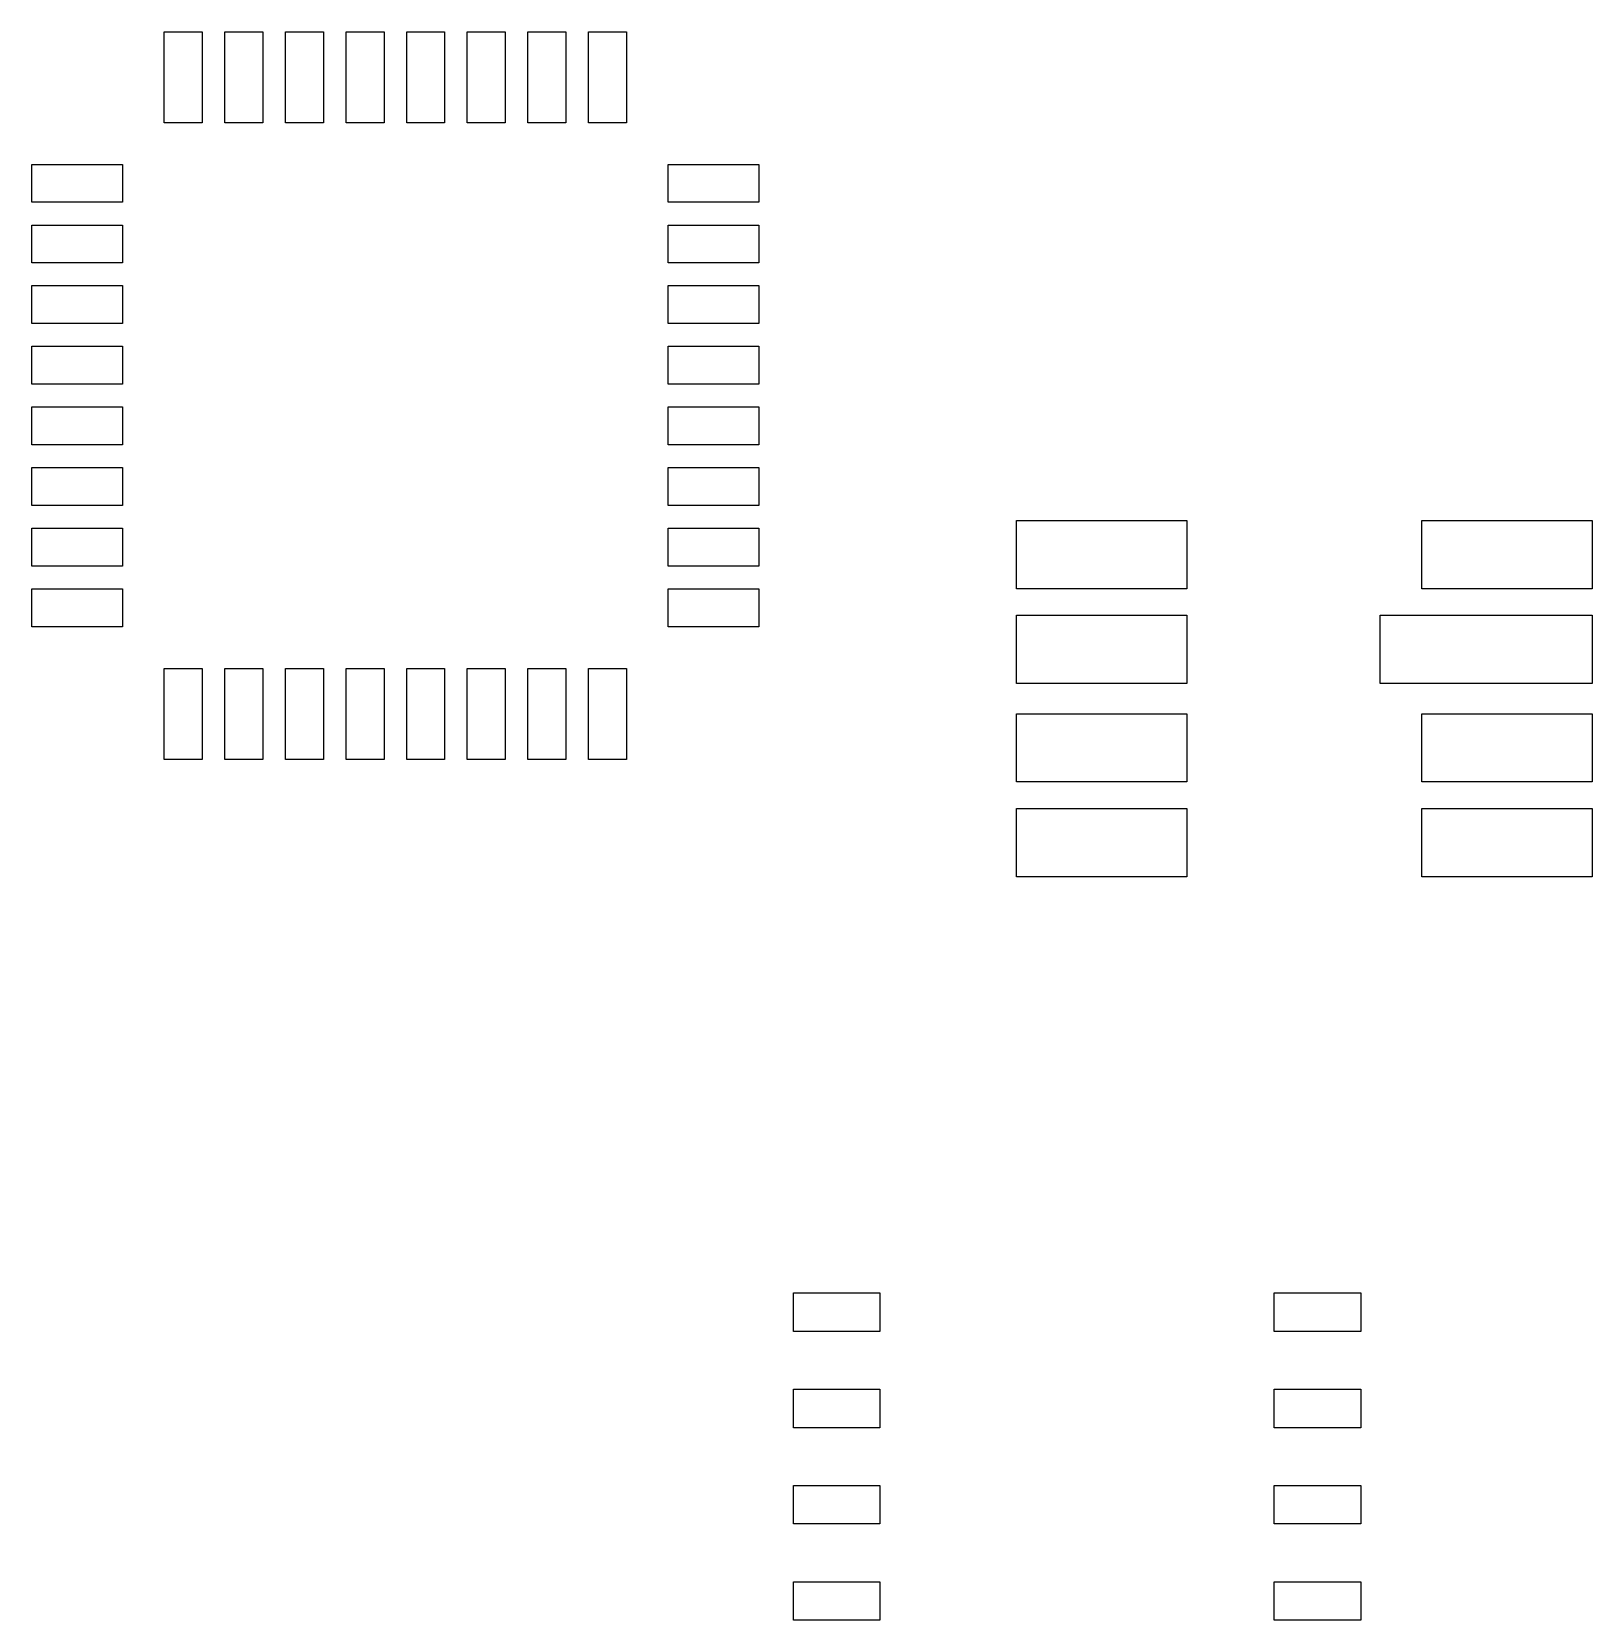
# Model space of a CAD drawing. Extents: x 123.2 to 143.8, y -108.2 to -87.2.
import ezdxf

# ---------------------------------------------------------------- set-up
doc = ezdxf.new("R2010")
doc.units = 0
doc.header["$MEASUREMENT"] = 0
doc.layers.add('BLACK', color=7, linetype='CONTINUOUS')

msp = doc.modelspace()

# ---------------------------------------------------------------- linework, layer by layer
at = {"layer": 'Black'}
for p, q in [((124.95, -88.4), (124.95, -87.2)), ((124.95, -87.2), (125.45, -87.2)), ((125.45, -87.2), (125.45, -88.4)), ((125.75, -88.4), (125.75, -87.2)), ((125.75, -87.2), (126.25, -87.2)), ((126.25, -87.2), (126.25, -88.4)), ((126.55, -88.4), (126.55, -87.2)), ((126.55, -87.2), (127.05, -87.2)), ((127.05, -87.2), (127.05, -88.4)), ((127.35, -88.4), (127.35, -87.2)), ((127.35, -87.2), (127.85, -87.2)), ((127.85, -87.2), (127.85, -88.4)), ((128.15, -88.4), (128.15, -87.2)), ((128.15, -87.2), (128.65, -87.2)), ((128.65, -87.2), (128.65, -88.4)), ((128.95, -88.4), (128.95, -87.2)), ((128.95, -87.2), (129.45, -87.2)), ((129.45, -87.2), (129.45, -88.4)), ((129.75, -88.4), (129.75, -87.2)), ((129.75, -87.2), (130.25, -87.2)), ((130.25, -87.2), (130.25, -88.4)), ((130.55, -88.4), (130.55, -87.2)), ((130.55, -87.2), (131.05, -87.2)), ((131.05, -87.2), (131.05, -88.4)), ((125.45, -88.4), (124.95, -88.4)), ((126.25, -88.4), (125.75, -88.4)), ((127.05, -88.4), (126.55, -88.4)), ((127.85, -88.4), (127.35, -88.4)), ((128.65, -88.4), (128.15, -88.4)), ((129.45, -88.4), (128.95, -88.4)), ((130.25, -88.4), (129.75, -88.4)), ((131.05, -88.4), (130.55, -88.4)), ((123.2, -89.45), (123.2, -88.95)), ((123.2, -88.95), (124.4, -88.95)), ((124.4, -88.95), (124.4, -89.45)), ((131.6, -89.45), (131.6, -88.95)), ((131.6, -88.95), (132.8, -88.95)), ((132.8, -88.95), (132.8, -89.45)), ((124.4, -89.45), (123.2, -89.45)), ((132.8, -89.45), (131.6, -89.45)), ((123.2, -90.25), (123.2, -89.75)), ((123.2, -89.75), (124.4, -89.75)), ((124.4, -89.75), (124.4, -90.25)), ((131.6, -90.25), (131.6, -89.75)), ((131.6, -89.75), (132.8, -89.75)), ((132.8, -89.75), (132.8, -90.25)), ((124.4, -90.25), (123.2, -90.25)), ((132.8, -90.25), (131.6, -90.25)), ((123.2, -91.05), (123.2, -90.55)), ((123.2, -90.55), (124.4, -90.55)), ((124.4, -90.55), (124.4, -91.05)), ((131.6, -91.05), (131.6, -90.55)), ((131.6, -90.55), (132.8, -90.55)), ((132.8, -90.55), (132.8, -91.05)), ((124.4, -91.05), (123.2, -91.05)), ((132.8, -91.05), (131.6, -91.05)), ((123.2, -91.85), (123.2, -91.35)), ((123.2, -91.35), (124.4, -91.35)), ((124.4, -91.35), (124.4, -91.85)), ((131.6, -91.85), (131.6, -91.35)), ((131.6, -91.35), (132.8, -91.35)), ((132.8, -91.35), (132.8, -91.85)), ((124.4, -91.85), (123.2, -91.85)), ((132.8, -91.85), (131.6, -91.85)), ((123.2, -92.65), (123.2, -92.15)), ((123.2, -92.15), (124.4, -92.15)), ((124.4, -92.15), (124.4, -92.65)), ((131.6, -92.65), (131.6, -92.15)), ((131.6, -92.15), (132.8, -92.15)), ((132.8, -92.15), (132.8, -92.65)), ((124.4, -92.65), (123.2, -92.65)), ((132.8, -92.65), (131.6, -92.65)), ((123.2, -93.45), (123.2, -92.95)), ((123.2, -92.95), (124.4, -92.95)), ((124.4, -92.95), (124.4, -93.45)), ((131.6, -93.45), (131.6, -92.95)), ((131.6, -92.95), (132.8, -92.95)), ((132.8, -92.95), (132.8, -93.45)), ((124.4, -93.45), (123.2, -93.45)), ((132.8, -93.45), (131.6, -93.45)), ((136.2, -94.5488), (136.2, -93.6488)), ((136.2, -93.6488), (138.45, -93.6488)), ((138.45, -93.6488), (138.45, -94.5488)), ((141.55, -94.5488), (141.55, -93.6488)), ((141.55, -93.6488), (143.8, -93.6488)), ((143.8, -93.6488), (143.8, -94.5488)), ((123.2, -94.25), (123.2, -93.75)), ((123.2, -93.75), (124.4, -93.75)), ((124.4, -93.75), (124.4, -94.25)), ((131.6, -94.25), (131.6, -93.75)), ((131.6, -93.75), (132.8, -93.75)), ((132.8, -93.75), (132.8, -94.25)), ((124.4, -94.25), (123.2, -94.25)), ((132.8, -94.25), (131.6, -94.25)), ((123.2, -95.05), (123.2, -94.55)), ((123.2, -94.55), (124.4, -94.55)), ((124.4, -94.55), (124.4, -95.05)), ((131.6, -95.05), (131.6, -94.55)), ((131.6, -94.55), (132.8, -94.55)), ((132.8, -94.55), (132.8, -95.05)), ((138.45, -94.5488), (136.2, -94.5488)), ((143.8, -94.5488), (141.55, -94.5488)), ((136.2, -95.7988), (136.2, -94.8988)), ((136.2, -94.8988), (138.45, -94.8988)), ((138.45, -94.8988), (138.45, -95.7988)), ((141, -95.7988), (141, -94.8988)), ((141, -94.8988), (143.8, -94.8988)), ((143.8, -94.8988), (143.8, -95.7988)), ((124.4, -95.05), (123.2, -95.05)), ((132.8, -95.05), (131.6, -95.05)), ((124.95, -96.8), (124.95, -95.6)), ((124.95, -95.6), (125.45, -95.6)), ((125.45, -95.6), (125.45, -96.8)), ((125.75, -96.8), (125.75, -95.6)), ((125.75, -95.6), (126.25, -95.6)), ((126.25, -95.6), (126.25, -96.8)), ((126.55, -96.8), (126.55, -95.6)), ((126.55, -95.6), (127.05, -95.6)), ((127.05, -95.6), (127.05, -96.8)), ((127.35, -96.8), (127.35, -95.6)), ((127.35, -95.6), (127.85, -95.6)), ((127.85, -95.6), (127.85, -96.8)), ((128.15, -96.8), (128.15, -95.6)), ((128.15, -95.6), (128.65, -95.6)), ((128.65, -95.6), (128.65, -96.8)), ((128.95, -96.8), (128.95, -95.6)), ((128.95, -95.6), (129.45, -95.6)), ((129.45, -95.6), (129.45, -96.8)), ((129.75, -96.8), (129.75, -95.6)), ((129.75, -95.6), (130.25, -95.6)), ((130.25, -95.6), (130.25, -96.8)), ((130.55, -96.8), (130.55, -95.6)), ((130.55, -95.6), (131.05, -95.6)), ((131.05, -95.6), (131.05, -96.8)), ((138.45, -95.7988), (136.2, -95.7988)), ((143.8, -95.7988), (141, -95.7988)), ((136.2, -97.0988), (136.2, -96.1988)), ((136.2, -96.1988), (138.45, -96.1988)), ((138.45, -96.1988), (138.45, -97.0988)), ((141.55, -97.0988), (141.55, -96.1988)), ((141.55, -96.1988), (143.8, -96.1988)), ((143.8, -96.1988), (143.8, -97.0988)), ((125.45, -96.8), (124.95, -96.8)), ((126.25, -96.8), (125.75, -96.8)), ((127.05, -96.8), (126.55, -96.8)), ((127.85, -96.8), (127.35, -96.8)), ((128.65, -96.8), (128.15, -96.8)), ((129.45, -96.8), (128.95, -96.8)), ((130.25, -96.8), (129.75, -96.8)), ((131.05, -96.8), (130.55, -96.8)), ((138.45, -97.0988), (136.2, -97.0988)), ((143.8, -97.0988), (141.55, -97.0988)), ((136.2, -98.3488), (136.2, -97.4488)), ((136.2, -97.4488), (138.45, -97.4488)), ((138.45, -97.4488), (138.45, -98.3488)), ((141.55, -98.3488), (141.55, -97.4488)), ((141.55, -97.4488), (143.8, -97.4488)), ((143.8, -97.4488), (143.8, -98.3488)), ((138.45, -98.3488), (136.2, -98.3488)), ((143.8, -98.3488), (141.55, -98.3488)), ((133.254, -104.349), (133.254, -103.841)), ((133.254, -103.841), (134.397, -103.841)), ((134.397, -103.841), (134.397, -104.349)), ((139.603, -104.349), (139.603, -103.841)), ((139.603, -103.841), (140.746, -103.841)), ((140.746, -103.841), (140.746, -104.349)), ((134.397, -104.349), (133.254, -104.349)), ((140.746, -104.349), (139.603, -104.349)), ((133.254, -105.619), (133.254, -105.111)), ((133.254, -105.111), (134.397, -105.111)), ((134.397, -105.111), (134.397, -105.619)), ((139.603, -105.619), (139.603, -105.111)), ((139.603, -105.111), (140.746, -105.111)), ((140.746, -105.111), (140.746, -105.619)), ((134.397, -105.619), (133.254, -105.619)), ((140.746, -105.619), (139.603, -105.619)), ((133.254, -106.889), (133.254, -106.381)), ((133.254, -106.381), (134.397, -106.381)), ((134.397, -106.381), (134.397, -106.889)), ((139.603, -106.889), (139.603, -106.381)), ((139.603, -106.381), (140.746, -106.381)), ((140.746, -106.381), (140.746, -106.889)), ((134.397, -106.889), (133.254, -106.889)), ((140.746, -106.889), (139.603, -106.889)), ((133.254, -108.159), (133.254, -107.651)), ((133.254, -107.651), (134.397, -107.651)), ((134.397, -107.651), (134.397, -108.159)), ((139.603, -108.159), (139.603, -107.651)), ((139.603, -107.651), (140.746, -107.651)), ((140.746, -107.651), (140.746, -108.159)), ((134.397, -108.159), (133.254, -108.159)), ((140.746, -108.159), (139.603, -108.159))]:
    msp.add_line(p, q, dxfattribs=at)

doc.saveas('drawing.dxf')
